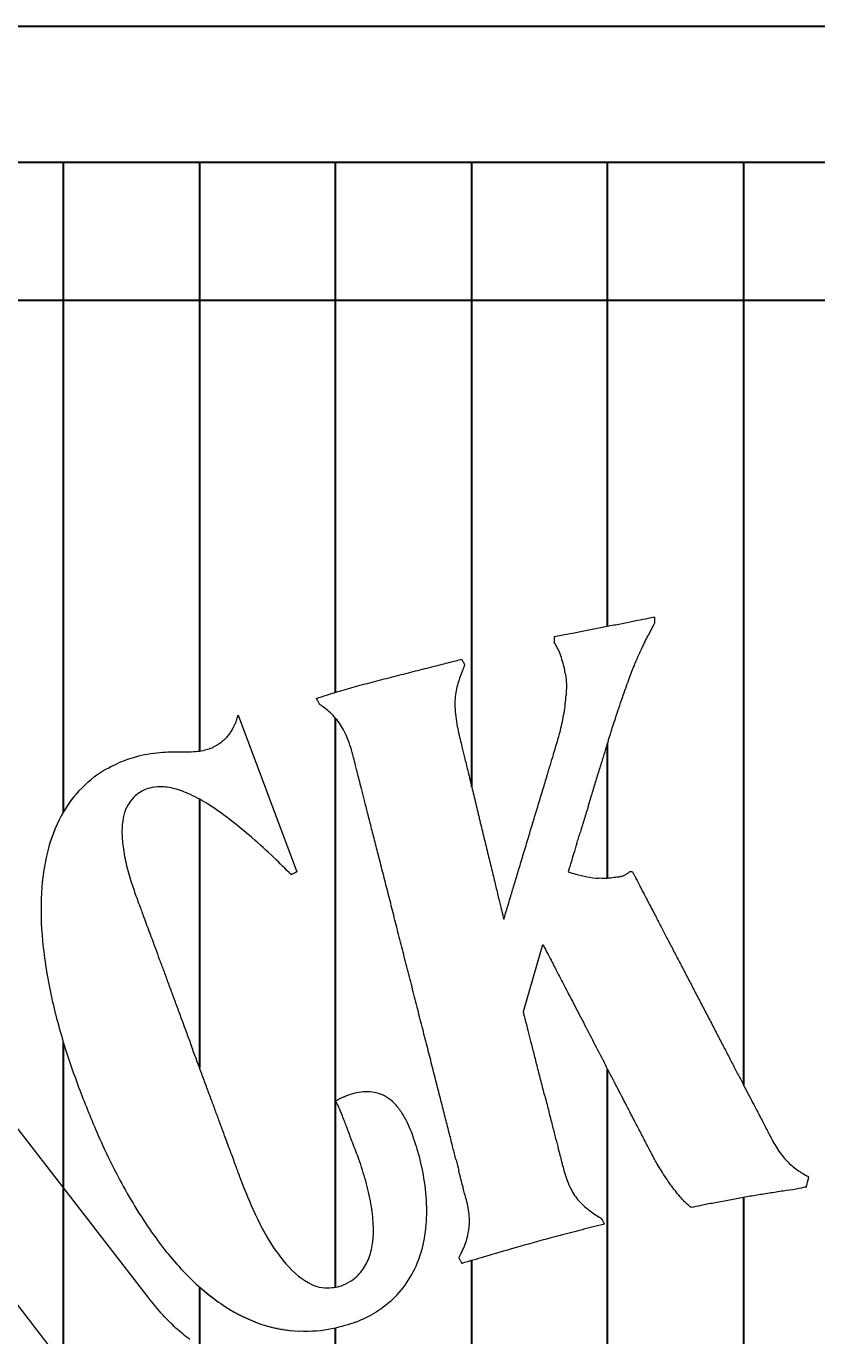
# Model space of a CAD drawing. Header units: centimetres. Extents: x 2 to 137806, y -77553 to 10.
# Drawn here: x 135298.6 to 135414.8, y -75562.2 to -75369.8 of the extents above; entities that cross this region are included whole.
import ezdxf

# ---------------------------------------------------------------- set-up
doc = ezdxf.new("R2010")
doc.units = ezdxf.units.CM
doc.header["$LTSCALE"] = 40
doc.header["$MEASUREMENT"] = 0
doc.layers.add('PDF5_Geometry', color=7, linetype='Continuous')
doc.layers.add('WALL', color=7, linetype='Continuous')
doc.layers.add('PDF5_Solid Fills', color=250, linetype='Continuous', true_color=0x282828)
doc.styles.get("Standard").update_dxf_attribs({"font": 'arialbd.ttf'})
doc.dimstyles.get("Standard").update_dxf_attribs({"dimtxt": 35, "dimasz": 10, "dimexe": 0.18, "dimexo": 0.0625, "dimgap": 0.09, "dimtad": 0, "dimtih": 1, "dimtoh": 1, "dimdec": 0, "dimzin": 0, "dimdsep": 46, "dimtxsty": 'Standard', "dimcen": 0.09, "dimadec": 0, "dimazin": 0, "dimtfac": 1, "dimtdec": 0, "dimtofl": 0, "dimtmove": 0, "dimatfit": 3, "dimfxl": 1, "dimtolj": 1, "dimtzin": 0, "dimarcsym": 0})

# ---------------------------------------------------------------- blocks, each defined once
blk = doc.blocks.new('logo')
at = {"layer": 'PDF5_Solid Fills', "true_color": 0xffffff}
h = blk.add_hatch(color=7, dxfattribs=at)
h.paths.add_polyline_path([(138634.45, -74723.07), (138641.9, -74742.94)], flags=0)
h.paths.add_polyline_path([(138641.84, -74742.97, 0.000477), (138641.9, -74742.94)], flags=0)
h.paths.add_polyline_path([(138641.61, -74743.09, 0.000295), (138641.74, -74743.02)], flags=0)
h.paths.add_polyline_path([(138641.61, -74743.09, 0.000849), (138641.48, -74743.15)], flags=0)
h.paths.add_polyline_path([(138641.48, -74743.15, 0.000305), (138641.36, -74743.21)], flags=0)
h.paths.add_polyline_path([(138641.36, -74743.21, 0.000336), (138641.26, -74743.26)], flags=0)
h.paths.add_polyline_path([(138641.19, -74743.3, 0.004838), (138639.02, -74741.17)], flags=0)
h.paths.add_polyline_path([(138639.02, -74741.17, 0.012162), (138636.21, -74738.61)], flags=0)
h.paths.add_polyline_path([(138636.21, -74738.61, 0.016306), (138633.3, -74736.23)], flags=0)
h.paths.add_polyline_path([(138633.3, -74736.23, 0.02239), (138630.71, -74734.42)], flags=0)
h.paths.add_polyline_path([(138630.71, -74734.42, 0.031553), (138628.42, -74733.15)], flags=0)
h.paths.add_polyline_path([(138628.42, -74733.15, 0.044811), (138626.39, -74732.41)], flags=0)
h.paths.add_polyline_path([(138622.42, -74732.64, 0.030152), (138621.76, -74733.03)], flags=0)
h.paths.add_polyline_path([(138621, -74733.73, 0.068484), (138620.32, -74734.78)], flags=0)
h.paths.add_polyline_path([(138620.32, -74734.78, 0.059421), (138619.89, -74736.12)], flags=0)
h.paths.add_polyline_path([(138619.89, -74736.12, 0.047076), (138619.73, -74737.78)], flags=0)
h.paths.add_polyline_path([(138619.73, -74737.78, 0.035793), (138619.86, -74739.79)], flags=0)
h.paths.add_polyline_path([(138619.86, -74739.79, 0.02712), (138620.32, -74742.17)], flags=0)
h.paths.add_polyline_path([(138620.32, -74742.17, 0.02083), (138621.01, -74744.57)], flags=0)
h.paths.add_polyline_path([(138621.01, -74744.57, 0.008474), (138621.68, -74746.49)], flags=0)
h.paths.add_polyline_path([(138621.76, -74746.72, 0.000396), (138621.68, -74746.49)], flags=0)
h.paths.add_polyline_path([(138621.76, -74746.72, 0.000202), (138621.91, -74747.11)], flags=0)
h.paths.add_polyline_path([(138621.91, -74747.11, 0.000298), (138622.12, -74747.67)], flags=0)
h.paths.add_polyline_path([(138622.39, -74748.4, 0.000107), (138622.12, -74747.67)], flags=0)
h.paths.add_polyline_path([(138622.71, -74749.27, 0.000014), (138622.39, -74748.4)], flags=0)
h.paths.add_polyline_path([(138622.71, -74749.27, 0.000068), (138623.09, -74750.29)], flags=0)
h.paths.add_polyline_path([(138623.51, -74751.42, 0.000026), (138623.09, -74750.29)], flags=0)
h.paths.add_polyline_path([(138623.97, -74752.67, 0.00009), (138623.51, -74751.42)], flags=0)
h.paths.add_polyline_path([(138624.46, -74754.01, 0.000028), (138623.97, -74752.67)], flags=0)
h.paths.add_polyline_path([(138624.99, -74755.44, 0.000087), (138624.46, -74754.01)], flags=0)
h.paths.add_polyline_path([(138625.55, -74756.94, 0.000031), (138624.99, -74755.44)], flags=0)
h.paths.add_polyline_path([(138625.55, -74756.94, 0.00002), (138626.12, -74758.5)], flags=0)
h.paths.add_polyline_path([(138626.12, -74758.5, 0.000067), (138626.72, -74760.11)], flags=0)
h.paths.add_polyline_path([(138626.72, -74760.11, 0.000005), (138627.32, -74761.74)], flags=0)
h.paths.add_polyline_path([(138627.32, -74761.74, 0.000052), (138627.94, -74763.4)], flags=0)
h.paths.add_polyline_path([(138629.16, -74766.72, 0.000061), (138628.55, -74765.06)], flags=0)
h.paths.add_polyline_path([(138629.77, -74768.35, 0.000014), (138629.16, -74766.72)], flags=0)
h.paths.add_polyline_path([(138629.77, -74768.35, 0.000035), (138630.36, -74769.96)], flags=0)
h.paths.add_polyline_path([(138630.94, -74771.52, 0.00002), (138630.36, -74769.96)], flags=0)
h.paths.add_polyline_path([(138631.5, -74773.02, 0.000089), (138630.94, -74771.52)], flags=0)
h.paths.add_polyline_path([(138632.02, -74774.44, 0.000028), (138631.5, -74773.02)], flags=0)
h.paths.add_polyline_path([(138632.52, -74775.79, 0.000094), (138632.02, -74774.44)], flags=0)
h.paths.add_polyline_path([(138632.98, -74777.04, 0.000038), (138632.52, -74775.79)], flags=0)
h.paths.add_polyline_path([(138632.98, -74777.04, 0.000012), (138633.4, -74778.17)], flags=0)
h.paths.add_polyline_path([(138633.78, -74779.18, 0.000069), (138633.4, -74778.17)], flags=0)
h.paths.add_polyline_path([(138633.78, -74779.18, 0.000004), (138634.1, -74780.06)], flags=0)
h.paths.add_polyline_path([(138634.37, -74780.79, 0.000104), (138634.1, -74780.06)], flags=0)
h.paths.add_polyline_path([(138634.58, -74781.35, 0.000008), (138634.37, -74780.79)], flags=0)
h.paths.add_polyline_path([(138634.58, -74781.35, 0.000185), (138634.72, -74781.74)], flags=0)
h.paths.add_polyline_path([(138634.72, -74781.74, 0.000324), (138634.81, -74781.97)], flags=0)
h.paths.add_polyline_path([(138634.81, -74781.97, 0.01491), (138636.66, -74786.39)], flags=0)
h.paths.add_polyline_path([(138636.66, -74786.39, 0.046471), (138639.35, -74791.13)], flags=0)
h.paths.add_polyline_path([(138649.99, -74793.75, 0.0788), (138650.98, -74792.1)], flags=0)
h.paths.add_polyline_path([(138650.98, -74792.1, 0.062149), (138651.51, -74790.07)], flags=0)
h.paths.add_polyline_path([(138651.51, -74790.07, 0.045385), (138651.61, -74787.71)], flags=0)
h.paths.add_polyline_path([(138651.61, -74787.71, 0.032981), (138651.31, -74785.05)], flags=0)
h.paths.add_polyline_path([(138651.31, -74785.05, 0.02456), (138650.64, -74782.14)], flags=0)
h.paths.add_polyline_path([(138650.64, -74782.14, 0.018838), (138649.77, -74779.4)], flags=0)
h.paths.add_polyline_path([(138649.77, -74779.4, 0.007719), (138649, -74777.36)], flags=0)
h.paths.add_polyline_path([(138648.76, -74776.72, 0.000275), (138649, -74777.36)], flags=0)
h.paths.add_polyline_path([(138648.47, -74775.93, 0.000392), (138648.76, -74776.72)], flags=0)
h.paths.add_polyline_path([(138648.47, -74775.93, 0.000469), (138648.18, -74775.15)], flags=0)
h.paths.add_polyline_path([(138648.18, -74775.15, 0.001786), (138647.92, -74774.47)], flags=0)
h.paths.add_polyline_path([(138647.92, -74774.47, 0.003455), (138647.69, -74773.87)], flags=0)
h.paths.add_polyline_path([(138647.69, -74773.87, 0.004935), (138647.46, -74773.33)], flags=0)
h.paths.add_polyline_path([(138647.46, -74773.33, 0.006297), (138647.24, -74772.81)], flags=0)
h.paths.add_polyline_path([(138647.24, -74772.81, 0.007006), (138647.03, -74772.36)], flags=0)
h.paths.add_polyline_path([(138647.03, -74772.36, 0.003359), (138646.87, -74772.03)], flags=0)
h.paths.add_polyline_path([(138647.04, -74771.89, 0.033232), (138646.87, -74772.03)], flags=0)
h.paths.add_polyline_path([(138647.62, -74771.61, 0.017206), (138647.29, -74771.75)], flags=0)
h.paths.add_polyline_path([(138647.62, -74771.61, 0.014211), (138647.98, -74771.47)], flags=0)
h.paths.add_polyline_path([(138647.98, -74771.47, 0.013241), (138648.29, -74771.32)], flags=0)
h.paths.add_polyline_path([(138649.03, -74771.1, 0.011939), (138648.29, -74771.32)], flags=0)
h.paths.add_polyline_path([(138650.05, -74770.9, 0.033992), (138649.03, -74771.1)], flags=0)
h.paths.add_polyline_path([(138651.17, -74770.85, 0.047717), (138650.05, -74770.9)], flags=0)
h.paths.add_polyline_path([(138652.25, -74771.04, 0.059724), (138651.17, -74770.85)], flags=0)
h.paths.add_polyline_path([(138653.28, -74771.51, 0.064713), (138652.25, -74771.04)], flags=0)
h.paths.add_polyline_path([(138654.26, -74772.29, 0.059622), (138653.28, -74771.51)], flags=0)
h.paths.add_polyline_path([(138655.18, -74773.44, 0.048398), (138654.26, -74772.29)], flags=0)
h.paths.add_polyline_path([(138655.94, -74774.78, 0.036968), (138655.18, -74773.44)], flags=0)
h.paths.add_polyline_path([(138656.45, -74775.94, 0.014718), (138655.94, -74774.78)], flags=0)
h.paths.add_polyline_path([(138657.26, -74778.42, 0.014063), (138656.45, -74775.94)], flags=0)
h.paths.add_polyline_path([(138658.03, -74781.81, 0.0315), (138657.26, -74778.42)], flags=0)
h.paths.add_polyline_path([(138658.39, -74785.53, 0.036917), (138658.03, -74781.81)], flags=0)
h.paths.add_polyline_path([(138658.16, -74789.02, 0.043663), (138658.39, -74785.53)], flags=0)
h.paths.add_polyline_path([(138657.33, -74792.21, 0.051578), (138658.16, -74789.02)], flags=0)
h.paths.add_polyline_path([(138655.87, -74795.04, 0.058872), (138657.33, -74792.21)], flags=0)
h.paths.add_polyline_path([(138653.77, -74797.43, 0.062825), (138655.87, -74795.04)], flags=0)
h.paths.add_polyline_path([(138649.35, -74800.06, 0.027933), (138651.39, -74799.12)], flags=0)
h.paths.add_polyline_path([(138637.48, -74800.34, 0.069376), (138642.19, -74801.21)], flags=0)
h.paths.add_polyline_path([(138632.86, -74798.11, 0.062801), (138637.48, -74800.34)], flags=0)
h.paths.add_polyline_path([(138628.37, -74794.48, 0.051772), (138632.86, -74798.11)], flags=0)
h.paths.add_polyline_path([(138624.05, -74789.42, 0.040819), (138628.37, -74794.48)], flags=0)
h.paths.add_polyline_path([(138619.93, -74782.89, 0.031904), (138624.05, -74789.42)], flags=0)
h.paths.add_polyline_path([(138616.53, -74775.95, 0.025218), (138619.93, -74782.89)], flags=0)
h.paths.add_polyline_path([(138614.23, -74770.26, 0.010558), (138616.53, -74775.95)], flags=0)
h.paths.add_polyline_path([(138612.5, -74765.22, 0.010446), (138614.23, -74770.26)], flags=0)
h.paths.add_polyline_path([(138610.75, -74758.63, 0.024335), (138612.5, -74765.22)], flags=0)
h.paths.add_polyline_path([(138609.66, -74751.74, 0.030052), (138610.75, -74758.63)], flags=0)
h.paths.add_polyline_path([(138609.51, -74745.62, 0.037968), (138609.66, -74751.74)], flags=0)
h.paths.add_polyline_path([(138610.31, -74740.3, 0.048567), (138609.51, -74745.62)], flags=0)
h.paths.add_polyline_path([(138612.03, -74735.83, 0.061213), (138610.31, -74740.3)], flags=0)
h.paths.add_polyline_path([(138614.66, -74732.28, 0.072133), (138612.03, -74735.83)], flags=0)
h.paths.add_polyline_path([(138621.46, -74728.39, 0.012307), (138620.26, -74728.75)], flags=0)
h.paths.add_polyline_path([(138622.98, -74728.05, 0.024657), (138621.46, -74728.39)], flags=0)
h.paths.add_polyline_path([(138624.52, -74727.85, 0.0225), (138622.98, -74728.05)], flags=0)
h.paths.add_polyline_path([(138625.88, -74727.78, 0.016774), (138624.52, -74727.85)], flags=0)
h.paths.add_polyline_path([(138627.12, -74727.78, 0.00667), (138625.88, -74727.78)], flags=0)
h.paths.add_polyline_path([(138627.12, -74727.78, 0.007424), (138628.25, -74727.77)], flags=0)
h.paths.add_polyline_path([(138628.25, -74727.77, 0.023689), (138629.32, -74727.71)], flags=0)
h.paths.add_polyline_path([(138629.32, -74727.71, 0.03804), (138630.25, -74727.54)], flags=0)
h.paths.add_polyline_path([(138630.25, -74727.54, 0.022512), (138630.91, -74727.33)], flags=0)
h.paths.add_polyline_path([(138630.91, -74727.33, 0.012189), (138631.3, -74727.16)], flags=0)
h.paths.add_polyline_path([(138631.3, -74727.16, 0.027061), (138631.8, -74726.89)], flags=0)
h.paths.add_polyline_path([(138631.8, -74726.89, 0.029218), (138632.29, -74726.56)], flags=0)
h.paths.add_polyline_path([(138632.29, -74726.56, 0.029289), (138632.71, -74726.2)], flags=0)
h.paths.add_polyline_path([(138632.71, -74726.2, 0.02734), (138633.08, -74725.8)], flags=0)
h.paths.add_polyline_path([(138633.08, -74725.8, 0.023323), (138633.4, -74725.36)], flags=0)
h.paths.add_polyline_path([(138633.4, -74725.36, 0.017753), (138633.69, -74724.9)], flags=0)
h.paths.add_polyline_path([(138633.69, -74724.9, 0.011564), (138633.93, -74724.46)], flags=0)
h.paths.add_polyline_path([(138633.93, -74724.46, 0.003256), (138634.1, -74724.14)], flags=0)
h.paths.add_polyline_path([(138634.13, -74724.04, 0.001986), (138634.1, -74724.14)], flags=0)
h.paths.add_polyline_path([(138634.18, -74723.89, 0.000837), (138634.13, -74724.04)], flags=0)
h.paths.add_polyline_path([(138634.24, -74723.71, 0.000674), (138634.18, -74723.89)], flags=0)
h.paths.add_polyline_path([(138634.24, -74723.71, 0.00085), (138634.31, -74723.51)], flags=0)
h.paths.add_polyline_path([(138634.31, -74723.51, 0.000743), (138634.37, -74723.32)], flags=0)
h.paths.add_polyline_path([(138634.37, -74723.32, 0.000718), (138634.42, -74723.17)], flags=0)
h.paths.add_polyline_path([(138634.42, -74723.17, 0.002032), (138634.45, -74723.07)], flags=0)
at = {"layer": 'PDF5_Geometry', "lineweight": 5}
for points in [[(138687.32, -74710.66, 0.000025), (138686.45, -74710.83, -0.000081), (138685.15, -74711.09, -0.000222), (138683.57, -74711.4, -0.000322), (138681.91, -74711.73, -0.000456), (138680.21, -74712.06, -0.000569), (138678.52, -74712.39, -0.000777), (138676.87, -74712.71, -0.001049), (138675.48, -74712.97, -0.000682), (138674.54, -74713.14)], [(138680.9, -74728.05, 0.000073), (138681.3, -74726.76, 0.000031), (138681.62, -74725.7, -0.000003), (138681.85, -74724.95, 0.000062), (138681.99, -74724.49, -0.001006), (138682.32, -74723.49, -0.002092), (138682.75, -74722.19, -0.002476), (138683.2, -74720.85, -0.002935), (138683.62, -74719.65, -0.003276), (138684.02, -74718.58, -0.003623), (138684.38, -74717.63, -0.004134), (138684.72, -74716.78, -0.004178), (138685.04, -74716.02, -0.004508), (138685.33, -74715.34, -0.004383), (138685.62, -74714.72, -0.003957), (138685.89, -74714.15, -0.003149), (138686.15, -74713.62, -0.001993), (138686.41, -74713.12, -0.000565), (138686.67, -74712.63, 0.000912), (138686.92, -74712.13, 0.002058), (138687.15, -74711.69, 0.00129), (138687.32, -74711.37)], [(138675.96, -74717.75, 0.005368), (138675.8, -74716.97, 0.01809), (138675.54, -74716.02, 0.027025), (138675.21, -74715.08, 0.031388), (138674.85, -74714.35, 0.014839), (138674.54, -74713.85)], [(138644.39, -74720.95, -0.003896), (138645.68, -74720.53, -0.005821), (138647.61, -74719.95, -0.004049), (138649.95, -74719.29, -0.0027), (138652.38, -74718.65, -0.001615), (138654.84, -74718.02, -0.000599), (138657.27, -74717.4, 0.000434), (138659.61, -74716.81, 0.001644), (138661.55, -74716.32, 0.001464), (138662.84, -74715.98)], [(138663.19, -74716.69, -0.001197), (138662.95, -74717.33, 0.004239), (138662.64, -74718.17, 0.014429), (138662.34, -74719.07, 0.02324), (138662.12, -74719.98, 0.028216), (138661.98, -74720.95, 0.027673), (138661.96, -74722.03, 0.023749), (138662.06, -74723.27, 0.01829), (138662.26, -74724.53, 0.007065), (138662.48, -74725.56, 0.00009), (138662.62, -74726.14, -0.000002), (138662.85, -74727.09, 0.000026), (138663.18, -74728.43, -0.000034), (138663.58, -74730.07, 0.000003), (138664.03, -74731.96, 0.000028), (138664.53, -74734.01, -0.000024), (138665.05, -74736.17, 0.00008), (138665.58, -74738.36, 0.00003), (138666.11, -74740.52, -0.00002), (138666.61, -74742.57, -0.00009), (138667.06, -74744.46, 0.000047), (138667.46, -74746.1, 0.000085), (138667.78, -74747.44, 0.000003), (138668.02, -74748.39, -0.000024), (138668.16, -74748.97, 0.000271), (138668.32, -74748.42, 0.000034), (138668.6, -74747.51, -0.000042), (138668.98, -74746.23, 0.000013), (138669.46, -74744.66, -0.000131), (138670, -74742.87, -0.00008), (138670.59, -74740.9, -0.000033), (138671.21, -74738.84, 0.000075), (138671.84, -74736.75, 0.000038), (138672.46, -74734.69, -0.000008), (138673.06, -74732.73, -0.000058), (138673.6, -74730.93, -0.000022), (138674.07, -74729.36, 0.000034), (138674.46, -74728.09, -0.000033), (138674.73, -74727.17, -0.000018), (138674.9, -74726.62, 0.009669), (138675.35, -74724.99, 0.021285), (138675.8, -74722.82, 0.025602), (138676.06, -74720.56)], [(138662.1, -74779.48, -0.000131), (138661.71, -74777.93, -0.000031), (138661.27, -74776.19, -0.000044), (138660.78, -74774.29, 0.000027), (138660.26, -74772.23, 0.000012), (138659.7, -74770.04, 0.000079), (138659.11, -74767.75, -0.000019), (138658.51, -74765.36, 0.000044), (138657.88, -74762.91, -0.000044), (138657.24, -74760.41, -0.000052), (138656.6, -74757.87, 0.000069), (138655.95, -74755.33, -0.000012), (138655.3, -74752.8, -0.000029), (138654.66, -74750.29, 0.000027), (138654.04, -74747.84, -0.000062), (138653.43, -74745.45, 0.000079), (138652.85, -74743.16, -0.000013), (138652.29, -74740.97, -0.000035), (138651.76, -74738.92, -0.000054), (138651.28, -74737.01, -0.000075), (138650.83, -74735.27, 0.000009), (138650.44, -74733.72, 0.000113), (138650.1, -74732.38, -0.000049), (138649.81, -74731.27, 0.00011), (138649.59, -74730.4, 0.000032), (138649.44, -74729.81, -0.000322), (138649.35, -74729.46, 0.005115), (138649.1, -74728.43, 0.014327), (138648.75, -74727.18, 0.020043), (138648.31, -74725.96, 0.026433), (138647.84, -74724.94, 0.031003), (138647.31, -74724.08, 0.031722), (138646.7, -74723.32, 0.027013), (138646, -74722.64, 0.018957), (138645.3, -74722.07, 0.005983), (138644.74, -74721.65)], [(138634.37, -74723.32, -0.000743), (138634.31, -74723.51, -0.00085), (138634.24, -74723.71, 0.000674), (138634.18, -74723.89)], [(138634.1, -74724.14, -0.003256), (138633.93, -74724.46, -0.011564), (138633.69, -74724.9, -0.017753), (138633.4, -74725.36, -0.023323), (138633.08, -74725.8, -0.02734), (138632.71, -74726.2, -0.029289), (138632.27, -74726.57, -0.054556), (138631.3, -74727.16, -0.012189), (138630.91, -74727.33, -0.022512), (138630.25, -74727.54, -0.03804), (138629.32, -74727.71, -0.023689), (138628.25, -74727.77, -0.007424), (138627.12, -74727.78, 0.00667), (138625.88, -74727.78, 0.016774), (138624.52, -74727.85, 0.0225), (138622.98, -74728.05, 0.024657), (138621.46, -74728.39, 0.012307), (138620.26, -74728.75)], [(138679.42, -74732.85, 0.000061), (138679.94, -74731.15, 0.000043), (138680.44, -74729.53)], [(138614.66, -74732.28, 0.072133), (138612.03, -74735.83, 0.061213), (138610.31, -74740.3, 0.048567), (138609.51, -74745.62, 0.037968), (138609.66, -74751.74, 0.030052), (138610.75, -74758.63, 0.024335), (138612.5, -74765.22, 0.010446), (138614.23, -74770.26, 0.010558), (138616.53, -74775.95, 0.025218), (138619.93, -74782.89, 0.031904), (138624.05, -74789.42, 0.040819), (138628.37, -74794.48, 0.051772), (138632.86, -74798.11, 0.062801), (138637.48, -74800.34, 0.069376), (138642.19, -74801.21)], [(138641.19, -74743.3, 0.004838), (138639.02, -74741.17, 0.012162), (138636.21, -74738.61, 0.016306), (138633.3, -74736.23, 0.02239), (138630.71, -74734.42, 0.031553), (138628.42, -74733.15, 0.044811), (138626.39, -74732.41)], [(138621, -74733.73, 0.068484), (138620.32, -74734.78, 0.059421), (138619.89, -74736.12, 0.047076), (138619.73, -74737.78, 0.035793), (138619.86, -74739.79, 0.02712), (138620.32, -74742.17, 0.02083), (138621.01, -74744.57, 0.008474), (138621.68, -74746.49, -0.000396), (138621.76, -74746.72, 0.000202), (138621.91, -74747.11, 0.000298), (138622.12, -74747.67, -0.000107), (138622.39, -74748.4, -0.000014), (138622.71, -74749.27, 0.000068), (138623.09, -74750.29, -0.000026), (138623.51, -74751.42, -0.00009), (138623.97, -74752.67, -0.000028), (138624.46, -74754.01, -0.000087), (138624.99, -74755.44, -0.000031), (138625.55, -74756.94, 0.00002), (138626.12, -74758.5, 0.000067), (138626.72, -74760.11, 0.000005), (138627.32, -74761.74, 0.000052), (138627.94, -74763.4)], [(138678.89, -74734.58, -0.000023), (138678.37, -74736.28, 0.000032), (138677.87, -74737.9)], [(138677.41, -74739.38, -0.00004), (138677.01, -74740.68, 0.000044), (138676.69, -74741.73, -0.000019), (138676.46, -74742.49, 0.000112), (138676.32, -74742.94, 0.009455), (138677.31, -74743.25, 0.023358), (138678.69, -74743.57, 0.03073), (138680.22, -74743.77)], [(138684.48, -74742.94, -0.000446), (138684.59, -74743.15, -0.00031), (138684.78, -74743.52, -0.000096), (138685.06, -74744.05, 0.00007), (138685.41, -74744.74, -0.000012), (138685.84, -74745.56, -0.00023), (138686.34, -74746.51, 0.000013), (138686.89, -74747.58, -0.000036), (138687.51, -74748.75, 0.000007), (138688.16, -74750.01, -0.000038), (138688.86, -74751.36, -0.000092), (138689.6, -74752.77, -0.000014), (138690.36, -74754.23, -0.000054), (138691.15, -74755.74, -0.000019), (138691.95, -74757.28, -0.000044), (138692.76, -74758.84, -0.000082), (138693.58, -74760.4, -0.000037), (138694.39, -74761.95, -0.000005), (138695.19, -74763.49, -0.000032), (138695.98, -74765, -0.000072), (138696.74, -74766.47, -0.000028), (138697.47, -74767.88, -0.00007), (138698.18, -74769.22, -0.000021), (138698.83, -74770.48, 0.00007), (138699.44, -74771.65, 0.000005), (138700, -74772.72, 0.00009), (138700.5, -74773.67, -0.000134), (138700.93, -74774.5, -0.00007), (138701.28, -74775.18, 0.000032), (138701.56, -74775.71, -0.0005), (138701.75, -74776.08, -0.000296), (138701.86, -74776.29, 0.006398), (138702.19, -74776.93, 0.015433), (138702.66, -74777.75, 0.01856), (138703.21, -74778.57, 0.021352), (138703.78, -74779.29, 0.023272), (138704.38, -74779.92, 0.023682), (138705.02, -74780.48, 0.022667), (138705.7, -74780.97, 0.019822), (138706.34, -74781.36, 0.008267), (138706.83, -74781.61, -0.000584), (138706.75, -74781.94, -0.000572), (138706.68, -74782.19, 0.000041), (138706.62, -74782.46, -0.000132), (138706.56, -74782.7, -0.000193), (138706.51, -74782.9, 0.001086), (138705.25, -74783.2, 0.002375), (138703.61, -74783.43, 0.002539), (138701.81, -74783.71, 0.002481), (138700.07, -74783.99, 0.002295), (138698.34, -74784.29, 0.002014), (138696.59, -74784.61, 0.001659), (138694.79, -74784.95, 0.001226), (138693.15, -74785.27, 0.000379), (138691.93, -74785.52, -0.014561), (138691.59, -74785.24, -0.021817), (138691.1, -74784.78, -0.016185), (138690.52, -74784.15, -0.012427), (138689.92, -74783.42, -0.010023), (138689.32, -74782.63, -0.008585), (138688.73, -74781.77, -0.00747), (138688.15, -74780.87, -0.006862), (138687.65, -74780.07, -0.003235), (138687.32, -74779.48, -0.000253), (138687.21, -74779.28, -0.000254), (138686.94, -74778.75, -0.000048), (138686.38, -74777.69, 0.000079), (138685.58, -74776.13, -0.00005), (138684.58, -74774.22, 0.000023), (138683.44, -74772.02, 0.000019), (138682.19, -74769.62, 0.000075), (138680.88, -74767.1)], [(138595.54, -74802.02, -0.001035), (138596.35, -74801.59, -0.000893), (138597.22, -74801.13, -0.000854), (138598.12, -74800.65, -0.000778), (138599.04, -74800.17, -0.000905), (138599.97, -74799.69, -0.001037), (138600.9, -74799.21, -0.001056), (138601.8, -74798.76, -0.001266), (138602.66, -74798.32, -0.001634), (138603.48, -74797.92, -0.002193), (138604.23, -74797.56, -0.003037), (138604.89, -74797.24, -0.004298), (138605.4, -74797.01, -0.00328), (138605.72, -74796.87), (138610.33, -74802.9, -0.004749)], [(138628.34, -74802.25, -0.013491), (138627.44, -74801.55, -0.013704), (138626.58, -74800.81, -0.01284), (138625.75, -74800.01, -0.011317), (138624.92, -74799.14, -0.009178), (138624.08, -74798.17, -0.006924), (138623.32, -74797.24, -0.002571), (138622.75, -74796.51), (138588.69, -74752.52, -0.001309)], [(138672.89, -74769.52, -0.000039), (138672.43, -74767.73, 0.000009), (138672, -74766.01, -0.00004), (138671.6, -74764.44, -0.000097), (138671.25, -74763.07, 0.000124), (138670.97, -74761.96, 0.000019), (138670.76, -74761.16, -0.000475), (138670.64, -74760.68), (138673.12, -74752.17, 0.000361), (138673.23, -74752.37, 0.000175), (138673.5, -74752.9, -0.000047), (138674.06, -74753.96, -0.000016), (138674.86, -74755.52, -0.00003), (138675.86, -74757.43, -0.000034), (138677, -74759.63, 0.00001), (138678.25, -74762.03, 0.000009), (138679.56, -74764.55)], [(138541.5, -74774.68, 0), (138540.17, -74772.62, -0.000047)], [(138639.35, -74791.13, -0.046471), (138636.66, -74786.39, -0.01491), (138634.81, -74781.97, -0.000324), (138634.72, -74781.74, -0.000185), (138634.58, -74781.35, 0.000008), (138634.37, -74780.79, 0.000104), (138634.1, -74780.06, -0.000004), (138633.78, -74779.18, 0.000069), (138633.4, -74778.17, -0.000012), (138632.98, -74777.04, 0.000038), (138632.52, -74775.79, 0.000094), (138632.02, -74774.44, 0.000028), (138631.5, -74773.02, 0.000089), (138630.94, -74771.52, 0.00002), (138630.36, -74769.96, -0.000035), (138629.77, -74768.35, 0.000014), (138629.16, -74766.72, 0.000061), (138628.55, -74765.06)], [(138653.77, -74797.43, 0.062825), (138655.87, -74795.04, 0.058872), (138657.33, -74792.21, 0.051578), (138658.16, -74789.02, 0.043663), (138658.39, -74785.53, 0.036917), (138658.03, -74781.81, 0.0315), (138657.26, -74778.42, 0.014063), (138656.45, -74775.94, 0.014718), (138655.94, -74774.78, 0.036968), (138655.18, -74773.44, 0.048398), (138654.26, -74772.29, 0.059622), (138653.28, -74771.51, 0.064713), (138652.25, -74771.04, 0.059724), (138651.17, -74770.85, 0.047717), (138650.05, -74770.9, 0.033992), (138649.03, -74771.1, 0.011939), (138648.29, -74771.32, -0.013241), (138647.98, -74771.47, -0.014211), (138647.62, -74771.61, 0.017206), (138647.29, -74771.75)], [(138673.36, -74771.35, 0.000059), (138673.81, -74773.15, 0.000007), (138674.25, -74774.86, 0.000075), (138674.65, -74776.43, -0.000105), (138675, -74777.8, -0.000022), (138675.28, -74778.91, -0.000157), (138675.49, -74779.71, 0.00029), (138675.61, -74780.19, 0.006215), (138675.86, -74781.06, 0.017778), (138676.22, -74782.11, 0.025253), (138676.66, -74783.13, 0.031851), (138677.15, -74783.98, 0.034271), (138677.72, -74784.72, 0.031002), (138678.38, -74785.37, 0.022995), (138679.15, -74785.99, 0.013831), (138679.94, -74786.53, 0.003637), (138680.57, -74786.93)], [(138649.99, -74793.75, 0.0788), (138650.98, -74792.1, 0.062149), (138651.51, -74790.07, 0.045385), (138651.61, -74787.71, 0.032981), (138651.31, -74785.05, 0.02456), (138650.64, -74782.14, 0.018838), (138649.77, -74779.4, 0.007719), (138649, -74777.36, -0.000275), (138648.76, -74776.72, -0.000392), (138648.47, -74775.93, 0.000469), (138648.18, -74775.15, 0.001786), (138647.92, -74774.47, 0.003455), (138647.69, -74773.87, 0.004935), (138647.46, -74773.33, 0.006297), (138647.24, -74772.81, 0.007006), (138647.03, -74772.36, 0.003359), (138646.87, -74772.03, -0.033232), (138647.04, -74771.89)], [(138662.48, -74791.9, 0.005139), (138662.79, -74791.25, 0.015509), (138663.16, -74790.4, 0.023047), (138663.49, -74789.47, 0.029079), (138663.7, -74788.55, 0.031906), (138663.8, -74787.62, 0.030535), (138663.78, -74786.63, 0.025795), (138663.64, -74785.57, 0.019747), (138663.42, -74784.54, 0.007469), (138663.19, -74783.74, -0.000116), (138663.1, -74783.4, 0.000219), (138662.95, -74782.8, -0.00011), (138662.73, -74781.94, 0.000051), (138662.45, -74780.82)], [(138680.93, -74787.64, 0.00325), (138678.1, -74788.33, 0.005123), (138674.14, -74789.37, 0.003415), (138669.62, -74790.63, 0.00164), (138665.66, -74791.78, 0.000134), (138662.84, -74792.61)]]:
    blk.add_lwpolyline(points, format="xyb", dxfattribs=at)
blk.add_lwpolyline([(138634.45, -74723.07), (138641.9, -74742.94)], dxfattribs=at)
for centre, radius, start, end in [((138653.51, -74720.68), 10.44, 26.3649, 26.7666), ((138556.92, -74769.15), 118.51, 26.5669, 26.6205), ((138555.35, -74769.98), 120.29, 26.5204, 26.5865), ((138859.72, -74618.14), 219.85, 206.5474, 206.5835), ((138705.13, -74695.56), 46.96, 206.5115, 206.6468), ((138671.12, -74712.68), 8.89, 206.3506, 206.8222), ((138636.28, -74725.04), 9.08, 26.3335, 26.7952), ((138672.19, -74707.17), 31.03, 206.4914, 206.696), ((138447.86, -74819.49), 219.85, 26.5474, 26.5835), ((138862.34, -74612.36), 243.51, 206.5585, 206.5934), ((138854.98, -74616.26), 235.18, 206.5478, 206.5816), ((138656.39, -74715.68), 13.09, 206.3512, 206.8362), ((138605.28, -74741.2), 44.04, 26.343, 26.4381), ((138582.64, -74705.97), 54.57, 341.4614, 341.6259), ((138622.35, -74719.1), 12.74, 341.3325, 341.7983), ((138646.47, -74728.21), 13.02, 161.3257, 161.7809), ((138678.6, -74738.79), 46.85, 161.4549, 161.6466), ((138625.35, -74738.36), 6.42, 117.0917, 123.9999), ((138678.19, -74817.09), 82.55, 116.4984, 116.5754), ((138692.31, -74844.96), 113.79, 116.5294, 116.5992), ((138661.04, -74782.07), 43.55, 116.4893, 116.6838), ((138589.21, -74638.12), 117.32, 296.5316, 296.5993), ((138624.76, -74708.66), 38.33, 296.4669, 296.5764), ((138682.21, -74740.73), 2.94, 288.1874, 298.0529), ((138728.19, -74788.39), 22.37, 165.784, 166.1297), ((138684, -74775.97), 23.52, 345.7931, 346.1219), ((138672.47, -74791.03), 9.08, 26.3335, 26.7952), ((138708.38, -74773.16), 31.03, 206.4914, 206.696), ((138484.05, -74885.48), 219.85, 26.5474, 26.5835), ((138905.34, -74674.94), 251.12, 206.5591, 206.5928), ((138891.16, -74682.25), 235.18, 206.5478, 206.5816), ((138737.51, -74759.32), 63.27, 206.4289, 206.5291), ((138673.86, -74791.14), 7.88, 26.2982, 26.8305), ((138655.41, -74795.48), 7.92, 26.3003, 26.8298), ((138622.46, -74812.08), 44.82, 26.5229, 26.6645), ((138452.87, -74896.99), 234.48, 26.5485, 26.5824), ((138873.39, -74687.06), 235.53, 206.5474, 206.5812), ((138704.1, -74771.81), 46.21, 206.525, 206.6624), ((138669.93, -74789.02), 7.96, 206.3014, 206.8287), ((138641.94, -74781.42), 20.06, 291.6846, 298.0847)]:
    blk.add_arc(centre, radius, start, end, dxfattribs=at)
for points in [[(138687.32, -74710.72), (138687.32, -74710.69), (138687.32, -74710.67), (138687.32, -74710.66)], [(138687.32, -74710.72), (138687.32, -74710.69), (138687.32, -74710.67), (138687.32, -74710.66)], [(138687.32, -74710.82), (138687.32, -74710.78), (138687.32, -74710.75), (138687.32, -74710.72)], [(138687.32, -74710.82), (138687.32, -74710.78), (138687.32, -74710.75), (138687.32, -74710.72)], [(138687.32, -74710.95), (138687.32, -74710.9), (138687.32, -74710.86), (138687.32, -74710.82)], [(138687.32, -74710.95), (138687.32, -74710.9), (138687.32, -74710.86), (138687.32, -74710.82)], [(138687.32, -74711.08), (138687.32, -74711.03), (138687.32, -74710.99), (138687.32, -74710.95)], [(138687.32, -74711.08), (138687.32, -74711.03), (138687.32, -74710.99), (138687.32, -74710.95)], [(138687.32, -74711.2), (138687.32, -74711.16), (138687.32, -74711.12), (138687.32, -74711.08)], [(138687.32, -74711.2), (138687.32, -74711.16), (138687.32, -74711.12), (138687.32, -74711.08)], [(138687.32, -74711.3), (138687.32, -74711.27), (138687.32, -74711.24), (138687.32, -74711.2)], [(138687.32, -74711.3), (138687.32, -74711.27), (138687.32, -74711.24), (138687.32, -74711.2)], [(138687.32, -74711.37), (138687.32, -74711.35), (138687.32, -74711.33), (138687.32, -74711.3)], [(138687.32, -74711.37), (138687.32, -74711.35), (138687.32, -74711.33), (138687.32, -74711.3)], [(138674.54, -74713.14), (138674.54, -74713.16), (138674.54, -74713.18), (138674.54, -74713.21)], [(138674.54, -74713.14), (138674.54, -74713.16), (138674.54, -74713.18), (138674.54, -74713.21)], [(138674.54, -74713.21), (138674.54, -74713.23), (138674.54, -74713.27), (138674.54, -74713.3)], [(138674.54, -74713.21), (138674.54, -74713.23), (138674.54, -74713.27), (138674.54, -74713.3)], [(138674.54, -74713.3), (138674.54, -74713.34), (138674.54, -74713.38), (138674.54, -74713.43)], [(138674.54, -74713.3), (138674.54, -74713.34), (138674.54, -74713.38), (138674.54, -74713.43)], [(138674.54, -74713.43), (138674.54, -74713.47), (138674.54, -74713.52), (138674.54, -74713.56)], [(138674.54, -74713.43), (138674.54, -74713.47), (138674.54, -74713.52), (138674.54, -74713.56)], [(138674.54, -74713.56), (138674.54, -74713.61), (138674.54, -74713.65), (138674.54, -74713.69)], [(138674.54, -74713.56), (138674.54, -74713.61), (138674.54, -74713.65), (138674.54, -74713.69)], [(138674.54, -74713.69), (138674.54, -74713.72), (138674.54, -74713.76), (138674.54, -74713.78)], [(138674.54, -74713.69), (138674.54, -74713.72), (138674.54, -74713.76), (138674.54, -74713.78)], [(138674.54, -74713.78), (138674.54, -74713.81), (138674.54, -74713.83), (138674.54, -74713.85)], [(138674.54, -74713.78), (138674.54, -74713.81), (138674.54, -74713.83), (138674.54, -74713.85)], [(138663.05, -74716.4), (138663.02, -74716.36), (138663, -74716.31), (138662.98, -74716.27)], [(138663.05, -74716.4), (138663.02, -74716.36), (138663, -74716.31), (138662.98, -74716.27)], [(138675.96, -74717.75), (138676.01, -74718.02), (138676.05, -74718.38), (138676.08, -74718.82)], [(138675.96, -74717.75), (138676.01, -74718.02), (138676.05, -74718.38), (138676.08, -74718.82)], [(138676.08, -74718.82), (138676.11, -74719.27), (138676.11, -74719.85), (138676.06, -74720.56)], [(138676.08, -74718.82), (138676.11, -74719.27), (138676.11, -74719.85), (138676.06, -74720.56)], [(138680.44, -74729.53), (138680.6, -74729.01), (138680.76, -74728.52), (138680.9, -74728.05)], [(138680.44, -74729.53), (138680.6, -74729.01), (138680.76, -74728.52), (138680.9, -74728.05)], [(138614.66, -74732.28), (138615.68, -74731.25), (138616.69, -74730.47), (138617.68, -74729.94)], [(138614.66, -74732.28), (138615.68, -74731.25), (138616.69, -74730.47), (138617.68, -74729.94)], [(138617.68, -74729.94), (138618.67, -74729.41), (138619.53, -74729.02), (138620.26, -74728.75)], [(138617.68, -74729.94), (138618.67, -74729.41), (138619.53, -74729.02), (138620.26, -74728.75)], [(138621.76, -74733.03), (138621.51, -74733.19), (138621.26, -74733.43), (138621, -74733.73)], [(138621.76, -74733.03), (138621.51, -74733.19), (138621.26, -74733.43), (138621, -74733.73)], [(138623.26, -74732.32), (138622.9, -74732.43), (138622.62, -74732.54), (138622.42, -74732.64)], [(138623.26, -74732.32), (138622.9, -74732.43), (138622.62, -74732.54), (138622.42, -74732.64)], [(138624.62, -74732.16), (138624.07, -74732.15), (138623.62, -74732.21), (138623.26, -74732.32)], [(138624.62, -74732.16), (138624.07, -74732.15), (138623.62, -74732.21), (138623.26, -74732.32)], [(138626.39, -74732.41), (138625.76, -74732.24), (138625.17, -74732.16), (138624.62, -74732.16)], [(138626.39, -74732.41), (138625.76, -74732.24), (138625.17, -74732.16), (138624.62, -74732.16)], [(138678.89, -74734.58), (138679.07, -74734.01), (138679.24, -74733.43), (138679.42, -74732.85)], [(138678.89, -74734.58), (138679.07, -74734.01), (138679.24, -74733.43), (138679.42, -74732.85)], [(138677.41, -74739.38), (138677.56, -74738.92), (138677.71, -74738.42), (138677.87, -74737.9)], [(138677.41, -74739.38), (138677.56, -74738.92), (138677.71, -74738.42), (138677.87, -74737.9)], [(138641.26, -74743.26), (138641.23, -74743.28), (138641.21, -74743.29), (138641.19, -74743.3)], [(138641.26, -74743.26), (138641.23, -74743.28), (138641.21, -74743.29), (138641.19, -74743.3)], [(138641.84, -74742.97), (138641.81, -74742.99), (138641.78, -74743), (138641.74, -74743.02)], [(138641.84, -74742.97), (138641.81, -74742.99), (138641.78, -74743), (138641.74, -74743.02)], [(138683.93, -74743.11), (138683.85, -74743.17), (138683.74, -74743.25), (138683.59, -74743.32)], [(138683.93, -74743.11), (138683.85, -74743.17), (138683.74, -74743.25), (138683.59, -74743.32)], [(138684.12, -74742.94), (138684.08, -74742.99), (138684.01, -74743.04), (138683.93, -74743.11)], [(138684.12, -74742.94), (138684.08, -74742.99), (138684.01, -74743.04), (138683.93, -74743.11)], [(138684.23, -74742.94), (138684.19, -74742.94), (138684.15, -74742.94), (138684.12, -74742.94)], [(138684.23, -74742.94), (138684.19, -74742.94), (138684.15, -74742.94), (138684.12, -74742.94)], [(138684.37, -74742.94), (138684.32, -74742.94), (138684.28, -74742.94), (138684.23, -74742.94)], [(138684.37, -74742.94), (138684.32, -74742.94), (138684.28, -74742.94), (138684.23, -74742.94)], [(138684.48, -74742.94), (138684.45, -74742.94), (138684.41, -74742.94), (138684.37, -74742.94)], [(138684.48, -74742.94), (138684.45, -74742.94), (138684.41, -74742.94), (138684.37, -74742.94)], [(138681.49, -74743.77), (138681.14, -74743.8), (138680.72, -74743.8), (138680.22, -74743.77)], [(138681.49, -74743.77), (138681.14, -74743.8), (138680.72, -74743.8), (138680.22, -74743.77)], [(138682.35, -74743.65), (138682.13, -74743.7), (138681.84, -74743.74), (138681.49, -74743.77)], [(138682.35, -74743.65), (138682.13, -74743.7), (138681.84, -74743.74), (138681.49, -74743.77)], [(138682.68, -74743.63), (138682.55, -74743.64), (138682.44, -74743.65), (138682.35, -74743.65)], [(138682.68, -74743.63), (138682.55, -74743.64), (138682.44, -74743.65), (138682.35, -74743.65)], [(138683.13, -74743.52), (138682.96, -74743.58), (138682.81, -74743.61), (138682.68, -74743.63)], [(138683.13, -74743.52), (138682.96, -74743.58), (138682.81, -74743.61), (138682.68, -74743.63)], [(138627.94, -74763.4), (138628.14, -74763.95), (138628.35, -74764.51), (138628.55, -74765.06)], [(138627.94, -74763.4), (138628.14, -74763.95), (138628.35, -74764.51), (138628.55, -74765.06)], [(138679.56, -74764.55), (138680, -74765.4), (138680.44, -74766.25), (138680.88, -74767.1)], [(138679.56, -74764.55), (138680, -74765.4), (138680.44, -74766.25), (138680.88, -74767.1)], [(138673.36, -74771.35), (138673.2, -74770.74), (138673.05, -74770.13), (138672.89, -74769.52)], [(138673.36, -74771.35), (138673.2, -74770.74), (138673.05, -74770.13), (138672.89, -74769.52)], [(138647.04, -74771.89), (138647.1, -74771.84), (138647.19, -74771.79), (138647.29, -74771.75)], [(138647.04, -74771.89), (138647.1, -74771.84), (138647.19, -74771.79), (138647.29, -74771.75)], [(138662.1, -74779.48), (138662.23, -74779.97), (138662.34, -74780.41), (138662.45, -74780.82)], [(138662.1, -74779.48), (138662.23, -74779.97), (138662.34, -74780.41), (138662.45, -74780.82)], [(138639.35, -74791.13), (138640.39, -74792.63), (138641.45, -74793.76), (138642.54, -74794.52)], [(138639.35, -74791.13), (138640.39, -74792.63), (138641.45, -74793.76), (138642.54, -74794.52)], [(138662.63, -74792.19), (138662.65, -74792.23), (138662.67, -74792.28), (138662.69, -74792.32)], [(138662.63, -74792.19), (138662.65, -74792.23), (138662.67, -74792.28), (138662.69, -74792.32)], [(138642.54, -74794.52), (138643.63, -74795.29), (138644.59, -74795.68), (138645.44, -74795.69)], [(138642.54, -74794.52), (138643.63, -74795.29), (138644.59, -74795.68), (138645.44, -74795.69)], [(138648.73, -74794.86), (138649.16, -74794.61), (138649.58, -74794.24), (138649.99, -74793.75)], [(138648.73, -74794.86), (138649.16, -74794.61), (138649.58, -74794.24), (138649.99, -74793.75)], [(138645.44, -74795.69), (138646.29, -74795.71), (138647, -74795.63), (138647.58, -74795.45)], [(138645.44, -74795.69), (138646.29, -74795.71), (138647, -74795.63), (138647.58, -74795.45)], [(138647.58, -74795.45), (138647.91, -74795.32), (138648.3, -74795.12), (138648.73, -74794.86)], [(138647.58, -74795.45), (138647.91, -74795.32), (138648.3, -74795.12), (138648.73, -74794.86)], [(138653.77, -74797.43), (138652.96, -74798.15), (138652.16, -74798.71), (138651.39, -74799.12)], [(138653.77, -74797.43), (138652.96, -74798.15), (138652.16, -74798.71), (138651.39, -74799.12)], [(138646.36, -74800.91), (138645.16, -74801.18), (138643.77, -74801.28), (138642.19, -74801.21)], [(138646.36, -74800.91), (138645.16, -74801.18), (138643.77, -74801.28), (138642.19, -74801.21)], [(138649.35, -74800.06), (138648.56, -74800.35), (138647.56, -74800.63), (138646.36, -74800.91)], [(138649.35, -74800.06), (138648.56, -74800.35), (138647.56, -74800.63), (138646.36, -74800.91)]]:
    blk.add_open_spline(points, degree=3, dxfattribs=at)
blk = doc.blocks.new('*D192')
at = {"layer": 'Defpoints', "color": 0, "transparency": 16777216}
for p in [(135746.68, -75410), (135202.25, -75509.25), (135746.68, -75542.15)]:
    blk.add_point(p, dxfattribs=at)
at = {"layer": 'WALL', "color": 0, "lineweight": -2, "transparency": 16777216}
for p, q in [((135202.25, -75509.19), (135202.25, -75409.82)), ((135212.25, -75410), (135435.23, -75410)), ((135736.68, -75410), (135513.7, -75410)), ((135746.68, -75542.09), (135746.68, -75409.82))]:
    blk.add_line(p, q, dxfattribs=at)
at = {"layer": 'WALL', "color": 0, "transparency": 16777216}
for points in [[(135212.25, -75408.34), (135212.25, -75411.67), (135202.25, -75410)], [(135736.68, -75408.34), (135736.68, -75411.67), (135746.68, -75410)]]:
    blk.add_solid(points, dxfattribs=at)
at = {"layer": 'WALL', "color": 0, "transparency": 16777216, "insert": (135474.47, -75410), "char_height": 35, "attachment_point": 5}
blk.add_mtext('\\A1;544', dxfattribs=at)

msp = doc.modelspace()

# ---------------------------------------------------------------- linework, layer by layer
at = {"layer": 'WALL'}
for p, q in [((135024.05, -75369.75), (135924.05, -75369.75)), ((135044.05, -75389.75), (135904.05, -75389.75))]:
    msp.add_line(p, q, dxfattribs=at)
at = {"layer": 'WALL', "color": 252, "true_color": 0x939598}
for points in [[(135304.05, -75485.24), (135304.05, -75389.75), (135324.05, -75389.75), (135324.05, -75476.35)], [(135344.05, -75467.66), (135344.05, -75389.75), (135364.05, -75389.75), (135364.05, -75481.5)], [(135384.05, -75458), (135384.05, -75389.75), (135404.05, -75389.75), (135404.05, -75525.4)], [(135344.05, -75555.09), (135344.05, -75471.45)], [(135384.05, -75495.01), (135384.05, -75475.16)], [(135324.05, -75483.37), (135324.05, -75522.83)], [(135324.05, -75555.07), (135324.05, -75648.75), (135304.05, -75648.75), (135304.05, -75519.12)], [(135404.05, -75541.91), (135404.05, -75648.75), (135384.05, -75648.75), (135384.05, -75523.03)], [(135364.05, -75551.18), (135364.05, -75648.75), (135344.05, -75648.75), (135344.05, -75561.09)]]:
    msp.add_lwpolyline(points, dxfattribs=at)

# ---------------------------------------------------------------- block references
at = {"layer": 'WALL', "xscale": 1.159002462370972, "yscale": 1.159002462370972, "zscale": 1.159002462370972}
msp.add_blockref('logo', (-25347.95, 11133.22), dxfattribs=at)

# ---------------------------------------------------------------- dimensions: what is measured, and where the dimension line sits
at = {"layer": 'WALL', "color": 1}
dim = msp.add_linear_dim(base=(135746.68, -75410), p1=(135202.25, -75509.25), p2=(135746.68, -75542.15), dimstyle='Standard', dxfattribs=at)
dim.commit()
dim.dimension.update_dxf_attribs({"geometry": '*D192', "text_midpoint": (135474.47, -75410)})

doc.saveas('drawing.dxf')
